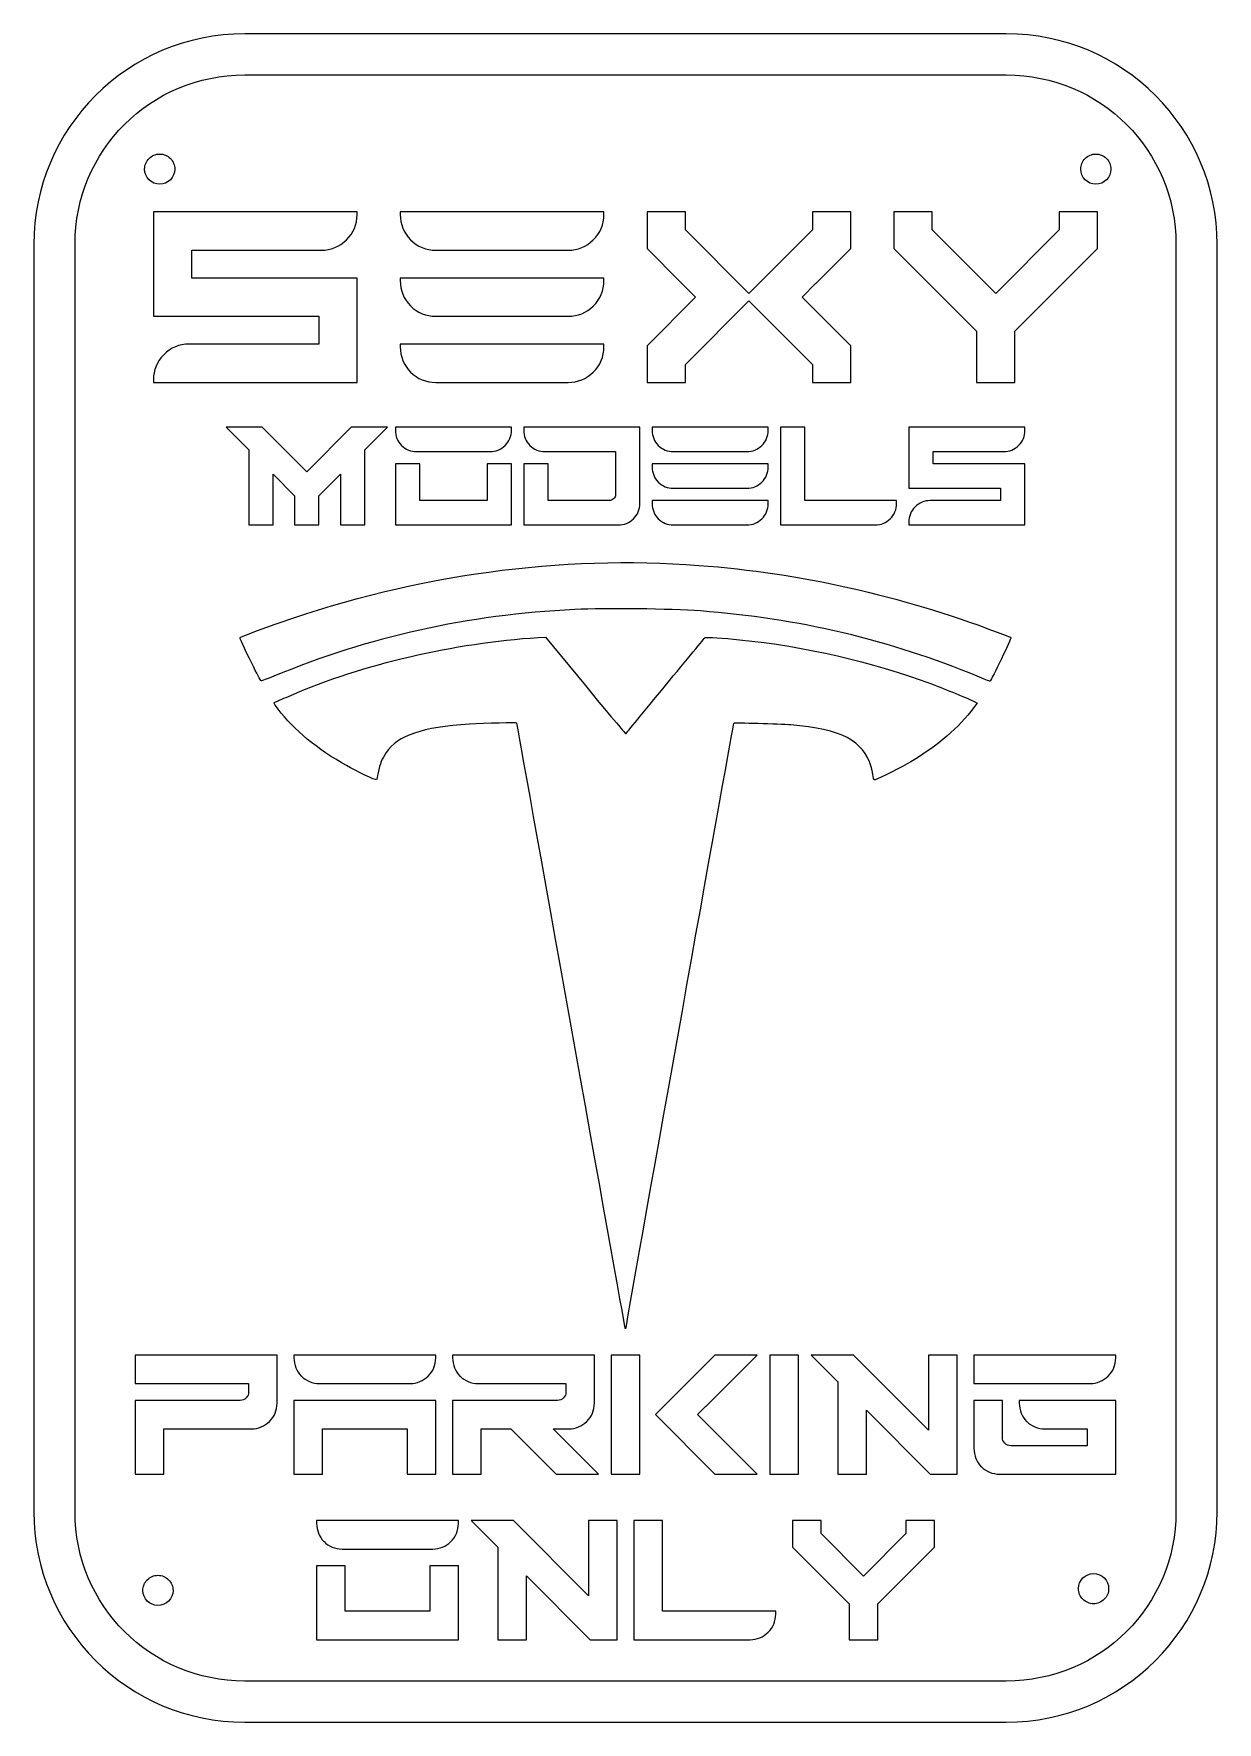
# Model space of a CAD drawing. Extents: x 0 to 602, y 0 to 300.
# Drawn here: x 428.7 to 601.5, y 27.9 to 274.5 of the extents above; entities that cross this region are included whole.
import ezdxf

# ---------------------------------------------------------------- set-up
doc = ezdxf.new("R2010")
doc.units = 0
doc.layers.add('Ebene_1', color=7, linetype='CONTINUOUS')

msp = doc.modelspace()

# ---------------------------------------------------------------- linework, layer by layer
at = {"layer": 'Ebene_1', "color": 7}
for points in [[(570.701494, 274.549184), (459.508704, 274.549184)], [(459.508704, 268.534356), (570.701494, 268.534356)], [(446.166298, 248.532495), (446.166298, 233.282977), (470.309214, 233.282977), (470.309214, 229.217817), (451.376938, 229.217817)], [(475.902254, 248.151816), (475.902254, 248.532495), (446.166298, 248.532495)], [(482.21531, 248.532495), (482.21531, 248.151816)], [(511.949541, 248.151734), (511.949541, 248.532412), (482.21531, 248.532495)], [(483.719075, 244.451832), (483.720839, 244.450068), (483.722603, 244.448305)], [(428.698181, 243.780252), (428.698181, 58.710216)], [(434.721139, 58.710216), (434.721139, 243.780252)], [(446.166298, 224.007178), (446.166298, 223.626501), (446.546977, 223.626501), (475.902254, 223.626501), (475.902254, 238.876017), (451.757616, 238.876017), (451.757616, 242.941177), (470.691615, 242.941177)], [(487.424309, 242.941094), (506.738904, 242.941094)], [(595.489059, 243.780252), (595.489059, 58.710216)], [(601.512017, 58.710216), (601.512017, 243.780252)], [(482.21531, 238.876017), (482.21531, 238.493616)], [(511.949541, 238.493534), (511.949541, 238.875934), (482.21531, 238.876017)], [(483.719075, 234.795355), (483.720839, 234.793591), (483.722603, 234.791827)], [(487.424309, 233.282894), (506.738904, 233.282894)], [(482.21531, 229.217817), (482.21531, 228.83714)], [(511.949541, 228.837057), (511.949541, 229.217734), (482.21531, 229.217817)], [(483.719075, 225.137155), (483.720839, 225.135391), (483.722603, 225.133627)], [(487.424309, 223.626418), (506.738904, 223.626418)], [(481.503605, 217.082086), (481.503605, 216.637674)], [(498.458502, 216.637591), (498.458502, 217.082003), (481.503605, 217.082086)], [(500.24812, 217.082086), (500.24812, 216.637674)], [(517.203071, 205.926929), (517.203071, 217.082086), (500.24812, 217.082086)], [(518.992645, 217.082086), (518.992645, 216.637674)], [(535.947586, 216.637591), (535.947586, 217.082003), (518.992645, 217.082086)], [(537.73717, 217.082086), (537.73717, 202.805795), (538.181576, 202.805795), (551.570765, 202.805795)], [(554.691988, 205.927012), (554.691988, 206.371423), (541.302789, 206.371423), (541.302789, 217.082086), (537.73717, 217.082086)], [(556.481685, 217.082086), (556.481685, 208.161127), (569.870875, 208.161127), (569.870875, 206.371423), (559.604628, 206.371423)], [(573.436503, 216.637674), (573.436503, 217.082086), (556.481685, 217.082086)], [(482.402762, 214.424229), (482.404526, 214.422465), (482.406289, 214.420701)], [(484.624898, 213.516375), (495.33556, 213.516375)], [(501.147286, 214.424229), (501.14905, 214.422465), (501.152578, 214.420701)], [(503.369475, 213.516375), (513.637442, 213.516375), (513.637442, 207.265331)], [(519.891802, 214.424229), (519.89533, 214.422465), (519.897094, 214.420701)], [(522.113982, 213.516375), (532.826373, 213.516375)], [(556.481685, 203.248484), (556.481685, 202.805795), (556.9261, 202.805795), (573.436503, 202.805795), (573.436503, 211.726755), (560.047314, 211.726755), (560.047314, 213.516458), (570.31529, 213.516458)], [(512.741733, 206.37134), (503.813881, 206.37134), (503.813881, 211.726672), (500.248253, 211.726672), (500.248253, 202.805712), (500.692668, 202.805712), (514.080137, 202.805712)], [(518.992645, 211.726755), (518.992645, 211.282343)], [(535.947586, 211.28226), (535.947586, 211.726672), (518.992645, 211.726755)], [(519.891802, 209.068898), (519.89533, 209.067134), (519.897094, 209.06537)], [(522.113982, 208.161044), (532.826373, 208.161044)], [(518.992645, 206.371423), (518.992645, 205.927012)], [(535.947586, 205.926929), (535.947586, 206.371423), (518.992645, 206.371423)], [(519.891802, 203.713566), (519.89533, 203.711802), (519.897094, 203.710039)], [(522.113982, 202.805712), (532.826373, 202.805712)], [(502.34722, 186.371822), (503.43254, 186.438522), (509.25815, 179.339822)], [(566.02824, 177.010832), (566.43351, 176.804052), (565.91075, 176.085342)], [(515.18243, 85.845822), (515.10063, 85.380722), (515.03196, 85.742542)], [(443.52027, 81.57239), (443.52027, 77.417444), (460.071453, 77.417444), (460.071453, 76.18487)], [(464.22449, 74.529377), (464.22449, 81.57239), (443.52027, 81.57239)], [(466.68964, 81.57239), (466.68964, 81.14946)], [(487.39386, 81.149362), (487.39386, 81.572292), (466.68964, 81.57239)], [(489.859011, 81.57239), (489.859011, 81.14946)], [(510.563231, 74.529279), (510.563231, 81.572292), (489.859011, 81.57239)], [(565.987209, 81.57239), (565.987209, 77.417444), (566.410139, 77.417444), (582.95941, 77.417444)], [(586.691436, 81.14946), (586.691436, 81.57239), (565.987209, 81.57239)], [(467.766001, 78.501426), (467.769805, 78.499476), (467.771755, 78.497525)], [(470.421697, 77.417346), (483.661842, 77.417346)], [(490.93537, 78.501426), (490.939174, 78.499476), (490.941125, 78.497525)], [(493.591067, 77.417346), (506.410237, 77.417346), (506.410237, 76.184773)], [(458.836972, 74.952297), (443.52027, 74.952297), (443.52027, 64.17917), (443.943194, 64.17917), (447.675212, 64.17917), (447.675212, 70.797351), (460.492472, 70.797351)], [(505.175752, 74.952199), (489.859011, 74.952199), (489.859011, 64.179073), (490.281934, 64.179073), (494.013951, 64.179073), (494.013951, 70.797254), (498.38226, 70.797254), (505.002352, 64.179073), (511.159518, 64.179073), (504.539422, 70.797254), (506.831216, 70.797254)], [(565.987209, 74.952297), (565.987209, 67.909284)], [(570.14233, 69.564544), (570.14233, 74.952063), (565.987209, 74.952297)], [(569.719322, 64.179082), (586.691524, 64.179082), (586.691524, 74.952209), (572.60739, 74.952209), (572.60739, 74.529289)], [(573.683754, 71.883148), (573.685705, 71.881197), (573.687656, 71.877295)], [(576.339493, 70.797117), (582.536666, 70.797117), (582.536666, 68.33197), (571.374904, 68.33197)], [(567.063574, 65.263153), (567.065525, 65.261202), (567.067475, 65.259251)], [(470.000639, 57.393339), (470.000639, 56.970409)], [(490.703045, 56.970311), (490.703045, 57.393241), (470.000639, 57.393339)], [(516.339376, 57.393339), (516.339376, 40.00011), (516.760394, 40.00011), (533.309675, 40.00011)], [(537.041691, 43.732135), (537.041691, 44.153153), (520.49242, 44.153153), (520.49242, 57.393339), (516.339376, 57.393339)], [(471.076999, 54.324278), (471.07895, 54.322327), (471.0809, 54.320376)], [(473.732747, 53.240198), (486.971027, 53.240198)], [(570.701494, 33.956112), (459.508704, 33.956112)], [(459.508704, 27.941276), (570.701494, 27.941276)]]:
    msp.add_lwpolyline(points, dxfattribs=at)
for points in [[(459.508704, 268.534356)], [(449.293477, 254.781802)], [(585.993092, 254.781802)], [(518.262602, 248.532495), (518.262602, 243.165106), (523.202803, 238.224903), (525.349066, 236.078636), (518.262602, 228.993889), (518.262602, 223.626501), (518.645, 223.626501), (523.853916, 223.626501), (523.853916, 226.263687), (533.131437, 235.539486), (542.407238, 226.263687), (542.407238, 223.626501), (542.787915, 223.626501), (547.998552, 223.626501), (547.998552, 228.993889), (540.910359, 236.082082), (542.910213, 238.112939), (542.946372, 238.112939), (547.998534, 243.165106), (547.998534, 248.532495), (542.40722, 248.532495), (542.40722, 245.895309), (533.131437, 236.619509), (523.853916, 245.895309), (523.853916, 248.532495)], [(554.311614, 248.532495), (554.311614, 243.165106), (566.383072, 231.091925), (566.383072, 223.626501), (566.763749, 223.626501), (571.974386, 223.626501), (571.974386, 231.091925), (584.045844, 243.165106), (584.045844, 248.532495), (578.454529, 248.532495), (578.454529, 245.895309), (569.178729, 236.619509), (559.902928, 245.895309), (559.902928, 248.532495)], [(456.775032, 217.082086), (460.080552, 213.776559), (460.080552, 202.805795), (460.524967, 202.805795), (463.646181, 202.805795), (463.646181, 210.210932), (466.774292, 207.082826), (466.774292, 202.805795), (470.34164, 202.805795), (470.34164, 207.082826), (473.469742, 210.210932), (473.469742, 202.805795), (477.03537, 202.805795), (477.03537, 213.776559), (480.340899, 217.082086), (475.068245, 217.082086), (468.557102, 210.57094), (462.047678, 217.082086)], [(481.503605, 211.726755), (481.503605, 202.805795), (481.946291, 202.805795), (498.458423, 202.805795), (498.458423, 211.726755), (494.892794, 211.726755), (494.892794, 206.371423), (485.069233, 206.371423), (485.069233, 211.726755)], [(566.43404, 180.707132)], [(513.028379, 81.57239), (513.028379, 64.17917), (513.451309, 64.17917), (517.183324, 64.17917), (517.183324, 81.57239)], [(528.17172, 81.57239), (519.475115, 72.875775), (528.17172, 64.17917), (528.345086, 64.17917), (534.328882, 64.17917), (525.630365, 72.877687), (526.841987, 74.108358), (526.864812, 74.108358), (534.328843, 81.57239)], [(536.197752, 81.57239), (536.197752, 64.17917), (536.620673, 64.17917), (540.352688, 64.17917), (540.352688, 81.57239)], [(542.221559, 81.57239), (546.128843, 77.665106), (546.128843, 64.17917), (546.549861, 64.17917), (550.281876, 64.17917), (550.281876, 73.512072), (559.614778, 64.17917), (563.522062, 64.17917), (563.522062, 81.57239), (559.367116, 81.57239), (559.367116, 70.583984), (548.380623, 81.57239)], [(466.68964, 74.952297), (466.68964, 64.17917), (467.112564, 64.17917), (470.844582, 64.17917), (470.844582, 70.797351), (483.240823, 70.797351), (483.240823, 64.17917), (487.39386, 64.17917), (487.39386, 74.952297)], [(492.573725, 57.393339), (496.479103, 53.486055), (496.479103, 40.00011), (496.902027, 40.00011), (500.634044, 40.00011), (500.634044, 49.333011), (509.966945, 40.00011), (513.872327, 40.00011), (513.872327, 57.393339), (509.719283, 57.393339), (509.719283, 46.404933), (498.730887, 57.393339)], [(539.50875, 57.393339), (539.50875, 53.486055), (547.782434, 45.21237), (547.782434, 40.00011), (548.205364, 40.00011), (551.93738, 40.00011), (551.93738, 45.21237), (560.211065, 53.486055), (560.211065, 57.393339), (556.058031, 57.393339), (556.058031, 55.490173), (549.858956, 49.293011), (543.661784, 55.490173), (543.661784, 57.393339)], [(470.000639, 50.773246), (470.000639, 40.00011), (470.421657, 40.00011), (490.702953, 40.00011), (490.702953, 50.773246), (486.549917, 50.773246), (486.549917, 44.153153), (474.153675, 44.153153), (474.153675, 50.773246)], [(449.036252, 47.1942)], [(585.659739, 47.451442)]]:
    msp.add_lwpolyline(points, close=True, dxfattribs=at)
for points in [[(459.508704, 274.549184), (442.492186, 274.549184), (428.698181, 260.773796), (428.698181, 243.780252)], [(601.512017, 243.780252), (601.512017, 260.773796), (587.718012, 274.549184), (570.701494, 274.549184)], [(434.721139, 243.780252), (434.721139, 257.545612), (445.724717, 268.534356), (459.508704, 268.534356)], [(570.701494, 268.534356), (584.485472, 268.534356), (595.489059, 257.545612), (595.489059, 243.780252)], [(445.529589, 256.340859), (445.943076, 256.754348), (446.503885, 256.986643), (447.088644, 256.986643)], [(447.088644, 256.986643), (447.673404, 256.986643), (448.234213, 256.754348), (448.6477, 256.340859)], [(582.229204, 256.340859), (582.642691, 256.754348), (583.2035, 256.986643), (583.788259, 256.986643)], [(583.788259, 256.986643), (584.373019, 256.986643), (584.933828, 256.754348), (585.347315, 256.340859)], [(444.883812, 254.781802), (444.88381, 255.366561), (445.116103, 255.927371), (445.529589, 256.340859)], [(447.088644, 252.576978), (445.870953, 252.576978), (444.883817, 253.56411), (444.883812, 254.781802)], [(449.293477, 254.781802), (449.293472, 253.56411), (448.306336, 252.576978), (447.088644, 252.576978)], [(448.6477, 256.340859), (449.061186, 255.927371), (449.293479, 255.366561), (449.293477, 254.781802)], [(581.583427, 254.781802), (581.583425, 255.366561), (581.815718, 255.927371), (582.229204, 256.340859)], [(583.788259, 252.576978), (582.570568, 252.576978), (581.583432, 253.56411), (581.583427, 254.781802)], [(585.993092, 254.781802), (585.993087, 253.56411), (585.005951, 252.576978), (583.788259, 252.576978)], [(585.347315, 256.340859), (585.760801, 255.927371), (585.993094, 255.366561), (585.993092, 254.781802)], [(474.351982, 244.444942), (475.37412, 245.440182), (475.902254, 246.704263), (475.902254, 248.151816)], [(482.21531, 248.151816), (482.21531, 246.730124), (482.726704, 245.471024), (483.719075, 244.451832)], [(510.40099, 244.444859), (511.423132, 245.440099), (511.949541, 246.70418), (511.949541, 248.151734)], [(470.691615, 242.941177), (472.089866, 242.941177), (473.333989, 243.453738), (474.351982, 244.444942)], [(483.722603, 244.448305), (484.718746, 243.45216), (485.979111, 242.941094), (487.424309, 242.941094)], [(506.738904, 242.941094), (508.137156, 242.941094), (509.383001, 243.453655), (510.40099, 244.444859)], [(482.21531, 238.493616), (482.21531, 237.071924), (482.726704, 235.814547), (483.719075, 234.795355)], [(510.40099, 234.78666), (511.423132, 235.7819), (511.949541, 237.045981), (511.949541, 238.493534)], [(483.722603, 234.791827), (484.718746, 233.795684), (485.979111, 233.282894), (487.424309, 233.282894)], [(506.738904, 233.282894), (508.137156, 233.282894), (509.383001, 233.795455), (510.40099, 234.78666)], [(447.673509, 227.672712), (446.67858, 226.677784), (446.166298, 225.428872), (446.166298, 224.007178)], [(451.376938, 229.217817), (449.952846, 229.217817), (448.691893, 228.691096), (447.673509, 227.672712)], [(482.21531, 228.83714), (482.21531, 227.415446), (482.726704, 226.156347), (483.719075, 225.137155)], [(510.40099, 225.130182), (511.423132, 226.125422), (511.949541, 227.389503), (511.949541, 228.837057)], [(483.722603, 225.133627), (484.718746, 224.137484), (485.979111, 223.626418), (487.424309, 223.626418)], [(506.738904, 223.626418), (508.137156, 223.626418), (509.383001, 224.138978), (510.40099, 225.130182)], [(481.503605, 216.637674), (481.503605, 215.79515), (481.814733, 215.028146), (482.402762, 214.424229)], [(497.528336, 214.417256), (498.135688, 215.00862), (498.458502, 215.780292), (498.458502, 216.637591)], [(500.24812, 216.637674), (500.24812, 215.79515), (500.559258, 215.028146), (501.147286, 214.424229)], [(518.992645, 216.637674), (518.992645, 215.795151), (519.303782, 215.028146), (519.891802, 214.424229)], [(535.01914, 214.417256), (535.626492, 215.00862), (535.947586, 215.780292), (535.947586, 216.637591)], [(572.508066, 214.417339), (573.115409, 215.008704), (573.436503, 215.780376), (573.436503, 216.637674)], [(482.406289, 214.420701), (482.998701, 213.828285), (483.77034, 213.516376), (484.624898, 213.516375)], [(495.33556, 213.516375), (496.16612, 213.516376), (496.925817, 213.83059), (497.528336, 214.417256)], [(501.152578, 214.420701), (501.744999, 213.828286), (502.514917, 213.516376), (503.369475, 213.516375)], [(519.897094, 214.420701), (520.489515, 213.828287), (521.259433, 213.516375), (522.113982, 213.516375)], [(532.826373, 213.516375), (533.656942, 213.516376), (534.41663, 213.83059), (535.01914, 214.417256)], [(570.31529, 213.516458), (571.14585, 213.516458), (571.905538, 213.830675), (572.508066, 214.417339)], [(518.992645, 211.282343), (518.992645, 210.439819), (519.303782, 209.672814), (519.891802, 209.068898)], [(535.01914, 209.060202), (535.626492, 209.651566), (535.947586, 210.424961), (535.947586, 211.28226)], [(513.637442, 207.265331), (513.637442, 206.995653), (513.556921, 206.813172), (513.370454, 206.624551)], [(519.897094, 209.06537), (520.489515, 208.472956), (521.259433, 208.161044), (522.113982, 208.161044)], [(532.826373, 208.161044), (533.656942, 208.161044), (534.41663, 208.473536), (535.01914, 209.060202)], [(513.370454, 206.624551), (513.180989, 206.447115), (512.999205, 206.37134), (512.741733, 206.37134)], [(516.272914, 203.70487), (516.880257, 204.296235), (517.203071, 205.069629), (517.203071, 205.926929)], [(518.992645, 205.927012), (518.992645, 205.084488), (519.303782, 204.317482), (519.891802, 203.713566)], [(535.01914, 203.70487), (535.626492, 204.296235), (535.947586, 205.069629), (535.947586, 205.926929)], [(553.763541, 203.704953), (554.370885, 204.296318), (554.691988, 205.069714), (554.691988, 205.927012)], [(557.386011, 205.446427), (556.795019, 204.855425), (556.481685, 204.091008), (556.481685, 203.248484)], [(559.604628, 206.371423), (558.759313, 206.371423), (557.988988, 206.049402), (557.386011, 205.446427)], [(514.080137, 202.805712), (514.910697, 202.805712), (515.670395, 203.118205), (516.272914, 203.70487)], [(519.897094, 203.710039), (520.489515, 203.117624), (521.259433, 202.805712), (522.113982, 202.805712)], [(532.826373, 202.805712), (533.656942, 202.805712), (534.41663, 203.118204), (535.01914, 203.70487)], [(551.570765, 202.805795), (552.401334, 202.805795), (553.161022, 203.118289), (553.763541, 203.704953)], [(464.67035, 188.569752), (484.52929, 195.549122), (505.73815, 198.441382), (525.81127, 196.907542)], [(525.81127, 196.907542), (540.82475, 195.760352), (554.97422, 192.593402), (569.37747, 187.156552)], [(507.71153, 190.451802), (492.03862, 189.679032), (477.61925, 186.484992), (463.76136, 180.716402)], [(526.06967, 190.241882), (521.57394, 190.567992), (512.23414, 190.674772), (507.71153, 190.451802)], [(566.43404, 180.707132), (554.08867, 185.913742), (540.06286, 189.226882), (526.06967, 190.241882)], [(458.84821, 186.370222), (458.93781, 186.459722), (462.55197, 187.825272), (464.67035, 188.569752)], [(460.56508, 182.508742), (459.33417, 184.992372), (458.7605, 186.282562), (458.84821, 186.370222)], [(466.22084, 177.920422), (476.64279, 182.454402), (490.18974, 185.623592), (502.34722, 186.371822)], [(520.94138, 179.361232), (524.07647, 183.181692), (526.68941, 186.337122), (526.74792, 186.373292)], [(526.74792, 186.373292), (526.86994, 186.448692), (529.47733, 186.280592), (531.75479, 186.050382)], [(531.75479, 186.050382), (541.35925, 185.079502), (551.00547, 182.857042), (559.76694, 179.596402)], [(571.36816, 186.379632), (571.48587, 186.261862), (568.60595, 180.249832), (568.31413, 180.004182)], [(569.37747, 187.156552), (570.44981, 186.751782), (571.34563, 186.402172), (571.36816, 186.379632)], [(461.89339, 180.044462), (461.82059, 180.072362), (461.22301, 181.181252), (460.56508, 182.508742)], [(463.76136, 180.716402), (462.80665, 180.318952), (461.96603, 180.016582), (461.89339, 180.044462)], [(568.31413, 180.004182), (568.27493, 179.971282), (567.42896, 180.287552), (566.43404, 180.707132)], [(464.17935, 177.040492), (464.39256, 177.128892), (465.31123, 177.524682), (466.22084, 177.920422)], [(509.25815, 179.339822), (512.46223, 175.435502), (515.11922, 172.280172), (515.16251, 172.327982)], [(515.16251, 172.327982), (515.20601, 172.375682), (517.80636, 175.540722), (520.94138, 179.361232)], [(559.76694, 179.596402), (561.8347, 178.826862), (565.16077, 177.453372), (566.02824, 177.010832)], [(463.79173, 176.798732), (463.79173, 176.843432), (463.96616, 176.952252), (464.17935, 177.040492)], [(464.40425, 175.904552), (464.06738, 176.351612), (463.79173, 176.754012), (463.79173, 176.798732)], [(474.36178, 167.659832), (470.06815, 170.070342), (466.69735, 172.861352), (464.40425, 175.904552)], [(565.91075, 176.085342), (563.87924, 173.292232), (560.69443, 170.547442), (556.75039, 168.190422)], [(492.32074, 173.698552), (485.42653, 173.287412), (481.88066, 172.080122), (480.16686, 169.560412)], [(499.24625, 173.873692), (499.24625, 173.953192), (494.63737, 173.836692), (492.32074, 173.698552)], [(515.03196, 85.742542), (514.85061, 86.698952), (499.24625, 173.817612), (499.24625, 173.873692)], [(530.86604, 173.826442), (530.82314, 173.779342), (517.90809, 101.330082), (515.18243, 85.845822)], [(539.24881, 173.606982), (537.64021, 173.743532), (530.95013, 173.918612), (530.86604, 173.826442)], [(550.96251, 167.502222), (549.86865, 171.295602), (546.6366, 172.980022), (539.24881, 173.606982)], [(480.16686, 169.560412), (479.53494, 168.631382), (479.27116, 167.969012), (478.99539, 166.619112)], [(556.75039, 168.190422), (555.6657, 167.542182), (552.07501, 165.739982), (551.58543, 165.598032)], [(478.74626, 165.576502), (478.66216, 165.492402), (475.79728, 166.853912), (474.36178, 167.659832)], [(478.99539, 166.619112), (478.88344, 166.070642), (478.77124, 165.601462), (478.74626, 165.576502)], [(551.28907, 166.079952), (551.24827, 166.380482), (551.10144, 167.020482), (550.96251, 167.502222)], [(551.58543, 165.598032), (551.38337, 165.539432), (551.35629, 165.583432), (551.28907, 166.079952)], [(466.68964, 81.14946), (466.68964, 80.137627), (467.059768, 79.226747), (467.766001, 78.501426)], [(486.283208, 78.493711), (487.011787, 79.203114), (487.39386, 80.119504), (487.39386, 81.149362)], [(489.859011, 81.14946), (489.859011, 80.137627), (490.229139, 79.226747), (490.93537, 78.501426)], [(585.580776, 78.493809), (586.309365, 79.203211), (586.691436, 80.119602), (586.691436, 81.14946)], [(467.771755, 78.497525), (468.482161, 77.787118), (469.394436, 77.417346), (470.421697, 77.417346)], [(483.661842, 77.417346), (484.658331, 77.417346), (485.559214, 77.788766), (486.283208, 78.493711)], [(490.941125, 78.497525), (491.65153, 77.787118), (492.563805, 77.417346), (493.591067, 77.417346)], [(582.95941, 77.417444), (583.9559, 77.417444), (584.856782, 77.788864), (585.580776, 78.493809)], [(459.705681, 75.299019), (459.449437, 75.058107), (459.185596, 74.952297), (458.836972, 74.952297)], [(460.071453, 76.18487), (460.071453, 75.820649), (459.959166, 75.554445), (459.705681, 75.299019)], [(463.113838, 71.873716), (463.842417, 72.583118), (464.22449, 73.499509), (464.22449, 74.529377)], [(506.044465, 75.298922), (505.788219, 75.05801), (505.524376, 74.952199), (505.175752, 74.952199)], [(506.410237, 76.184773), (506.410237, 75.820552), (506.297949, 75.554348), (506.044465, 75.298922)], [(509.452582, 71.873618), (510.181161, 72.583021), (510.563231, 73.499411), (510.563231, 74.529279)], [(572.60739, 74.529289), (572.60739, 73.517446), (572.977522, 72.608469), (573.683754, 71.883148)], [(460.492472, 70.797351), (461.488961, 70.797351), (462.389843, 71.168771), (463.113838, 71.873716)], [(506.831216, 70.797254), (507.827696, 70.797254), (508.728587, 71.168673), (509.452582, 71.873618)], [(573.687656, 71.877295), (574.398053, 71.166888), (575.31224, 70.797117), (576.339493, 70.797117)], [(570.485239, 68.678693), (570.251135, 68.930509), (570.14233, 69.19843), (570.14233, 69.564544)], [(565.987209, 67.909284), (565.987209, 66.897441), (566.357341, 65.988464), (567.063574, 65.263153)], [(571.374904, 68.33197), (571.007142, 68.33197), (570.738022, 68.442375), (570.485239, 68.678693)], [(567.067475, 65.259251), (567.777873, 64.548844), (568.692059, 64.179082), (569.719322, 64.179082)], [(428.698181, 58.710216), (428.698181, 41.716664), (442.492186, 27.941276), (459.508704, 27.941276)], [(459.508704, 33.956112), (445.724717, 33.956112), (434.721139, 44.944847), (434.721139, 58.710216)], [(470.000639, 56.970409), (470.000639, 55.958576), (470.370766, 55.049599), (471.076999, 54.324278)], [(489.594298, 54.316562), (490.322877, 55.025965), (490.703045, 55.940453), (490.703045, 56.970311)], [(570.701494, 27.941276), (587.718012, 27.941276), (601.512017, 41.716664), (601.512017, 58.710216)], [(595.489059, 58.710216), (595.489059, 44.944847), (584.485472, 33.956112), (570.701494, 33.956112)], [(471.0809, 54.320376), (471.791307, 53.609969), (472.705486, 53.240198), (473.732747, 53.240198)], [(486.971027, 53.240198), (487.967517, 53.240198), (488.870304, 53.611617), (489.594298, 54.316562)], [(445.272368, 48.753252), (445.685854, 49.166738), (446.246662, 49.399032), (446.83142, 49.399032)], [(446.83142, 49.399032), (447.416178, 49.399032), (447.976986, 49.166738), (448.390472, 48.753252)], [(581.250074, 47.451442), (581.250079, 48.669134), (582.237215, 49.656266), (583.454906, 49.656266)], [(583.454906, 49.656266), (584.672598, 49.656266), (585.659734, 48.669134), (585.659739, 47.451442)], [(444.626587, 47.1942), (444.626587, 47.778958), (444.858882, 48.339765), (445.272368, 48.753252)], [(446.83142, 44.989376), (445.613728, 44.989376), (444.626592, 45.976508), (444.626587, 47.1942)], [(449.036252, 47.1942), (449.036248, 45.976508), (448.049112, 44.989376), (446.83142, 44.989376)], [(448.390472, 48.753252), (448.803958, 48.339765), (449.036252, 47.778958), (449.036252, 47.1942)], [(581.895848, 45.892379), (581.482361, 46.305869), (581.250069, 46.866681), (581.250074, 47.451442)], [(585.659739, 47.451442), (585.659744, 46.866681), (585.427452, 46.305869), (585.013965, 45.892379)], [(583.454906, 45.246592), (582.870145, 45.246592), (582.309335, 45.478888), (581.895848, 45.892379)], [(585.013965, 45.892379), (584.600478, 45.478888), (584.039667, 45.246592), (583.454906, 45.246592)], [(535.932943, 41.076474), (536.661532, 41.785887), (537.041691, 42.702267), (537.041691, 43.732135)], [(533.309675, 40.00011), (534.306165, 40.00011), (535.208949, 40.371539), (535.932943, 41.076474)]]:
    msp.add_open_spline(points, degree=3, dxfattribs=at)

doc.saveas('drawing.dxf')
